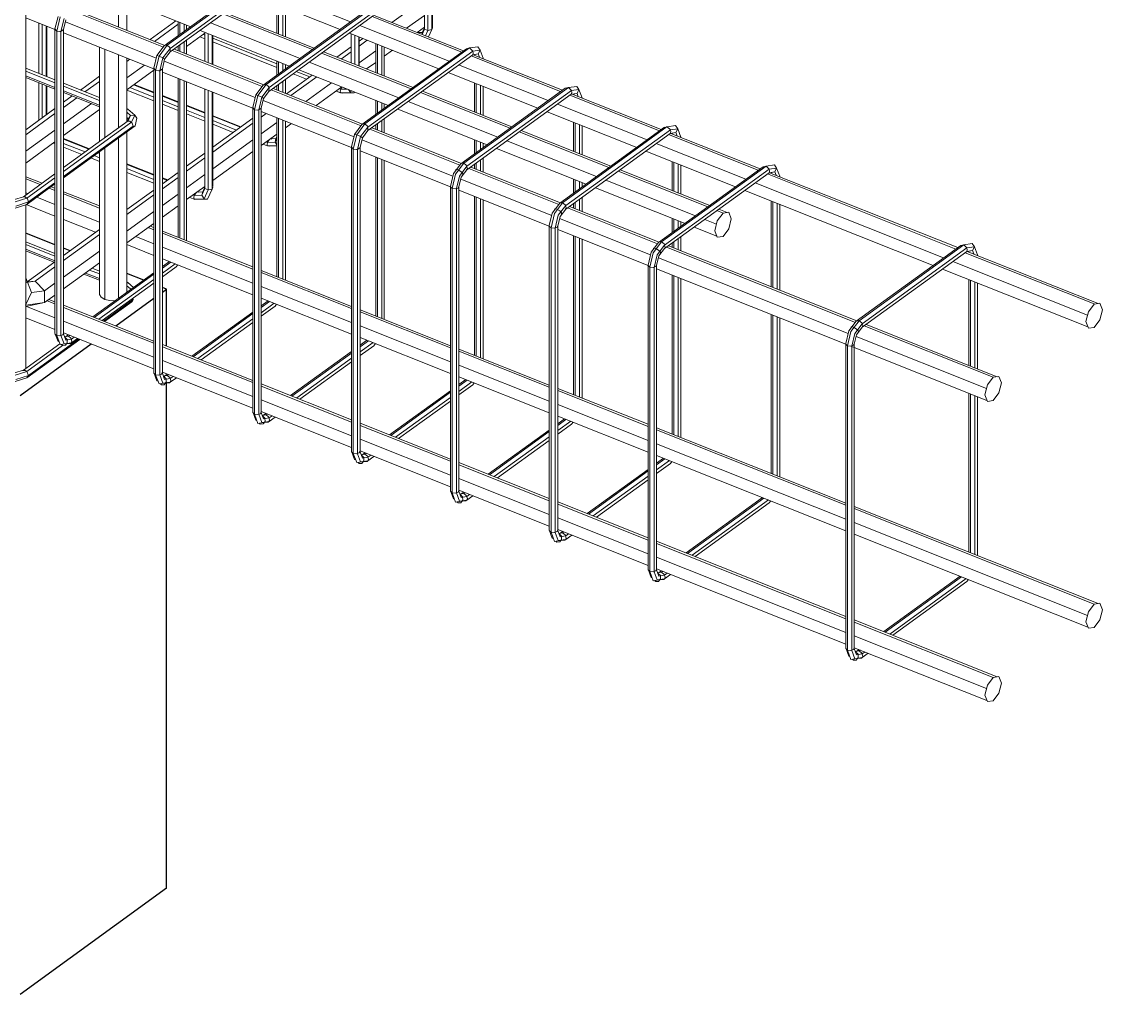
# Model space of a CAD drawing. Header units: millimetres. Extents: x 0 to 84000, y -29700 to 363007.
# Drawn here: x 7763 to 10590, y 289127 to 291672 of the extents above; entities that cross this region are included whole.
import ezdxf

# ---------------------------------------------------------------- set-up
doc = ezdxf.new("R2010")
doc.units = ezdxf.units.MM
doc.layers.add('S-Blur line', color=252, linetype='Continuous', lineweight=9)
doc.layers.add('S-Border', color=7, linetype='Continuous', lineweight=25)

msp = doc.modelspace()

# ---------------------------------------------------------------- linework, layer by layer
at = {"layer": 'S-Blur line'}
for p, q in [((8816.9, 292448.7), (8816.9, 291652.5)), ((8836.2, 292447.7), (8836.2, 291651.5)), ((8837.6, 291656.4), (8837.6, 292453.7)), ((8825.9, 292445), (8825.9, 291649.2)), ((8409.4, 291807.2), (8136.1, 291608.8)), ((8417.8, 291809), (8144.1, 291610.4)), ((8425.8, 291801.3), (8151.8, 291602.4)), ((8425.8, 291791.6), (8151.8, 291593.1)), ((7971.1, 291752.4), (8205.5, 291659.1)), ((8361.9, 291745.3), (8596.2, 291652)), ((8388.9, 291764.9), (8623.3, 291671.6)), ((7773.7, 291218.9), (7773.7, 291724.7)), ((8016.7, 291658.2), (8016.7, 291734.2)), ((8038.4, 291649.6), (8038.4, 291725.6)), ((8430.8, 291641.9), (8430.8, 291717.9)), ((8435.1, 291640.1), (8435.1, 291716.2)), ((8446.5, 291635.6), (8446.5, 291711.6)), ((8731.3, 291670.4), (8816.9, 291732.4)), ((7773.7, 291682.3), (7850.2, 291651.9)), ((7858.2, 291686.2), (7850.2, 291653.2)), ((7863.8, 291684.9), (7854.8, 291647.5)), ((7898.3, 291699.6), (8133.9, 291605.8)), ((7903.4, 291703.3), (8137.8, 291610)), ((8289.1, 291692.6), (8523.5, 291599.3)), ((8294.1, 291696.2), (8528.5, 291603)), ((8668, 291704), (8394.7, 291506)), ((8676.4, 291706.2), (8402.4, 291507.7)), ((8683.8, 291688.4), (8409.8, 291489.6)), ((8684.4, 291698.2), (8410.4, 291499.7)), ((8453.1, 291633), (8453.1, 291709)), ((8453.1, 291709), (8453.1, 291633)), ((8679.8, 291685.5), (8914.2, 291592.2)), ((8918.9, 291595.7), (8685.3, 291688.7)), ((8770.1, 291654.9), (8816.9, 291688.8)), ((7807.8, 291536.7), (7807.8, 291668.8)), ((7816.8, 291533.1), (7816.8, 291665.2)), ((7827.1, 291529), (7827.1, 291661.1)), ((7828.5, 291528.5), (7828.5, 291660.5)), ((7873.9, 291680.2), (7865.8, 291646.8)), ((7878.5, 291676.8), (7872.5, 291651.8)), ((7877.3, 291671.8), (8115.3, 291577.1)), ((8098.9, 291625.5), (8166.6, 291674.6)), ((8110.7, 291620.8), (8172.2, 291665.5)), ((8172.2, 291634.9), (8172.2, 291672.3)), ((8176.5, 291638.1), (8176.5, 291670.6)), ((8187.9, 291646.3), (8187.9, 291666.1)), ((8194.5, 291651.2), (8194.5, 291663.4)), ((8256.9, 291669.2), (8491.3, 291575.9)), ((8647.4, 291662), (8881.8, 291568.7)), ((8797.3, 291644.1), (8816.9, 291658.3)), ((8816.9, 291656), (8811.2, 291644.1)), ((8816.9, 291656), (8816.9, 291652.8)), ((8836.2, 291651.5), (8837.6, 291656.4)), ((7850.2, 291653.2), (7850.2, 290857)), ((7850.2, 291653.2), (7854.8, 291647.5)), ((7854.8, 291647.5), (7854.8, 290851.6)), ((7854.8, 291647.5), (7863.2, 291646.5)), ((7863.2, 291646.5), (7865.8, 291646.8)), ((7865.8, 291646.8), (7872.5, 291651.8)), ((7865.8, 291646.8), (7865.8, 290851)), ((7872.5, 291651.8), (7872.5, 290855.6)), ((7872.5, 291643), (8108.8, 291549)), ((8194.5, 291607.6), (8242.2, 291642.2)), ((8242.2, 291627.3), (8229, 291632.6)), ((8229.6, 291649.5), (8464, 291556.2)), ((8242.2, 291637), (8237.6, 291638.8)), ((8242.2, 291644.5), (8242.2, 291568.5)), ((8251.3, 291640.9), (8251.3, 291564.9)), ((8261.6, 291636.7), (8261.6, 291560.8)), ((8262.9, 291636.2), (8262.9, 291560.2)), ((8430.8, 291561.9), (8262.9, 291628.7)), ((8620.4, 291642.4), (8854.8, 291549.1)), ((8625.3, 291640.5), (8625.3, 291564.5)), ((8634.3, 291636.9), (8634.3, 291560.9)), ((8644.7, 291632.8), (8644.7, 291556.8)), ((8646, 291632.2), (8646, 291556.2)), ((8646, 291621.4), (8655.6, 291628.4)), ((8811.2, 291644.1), (8798.5, 291643.6)), ((8809.9, 291639.1), (8811.2, 291644.1)), ((8816.9, 291652.8), (8810.5, 291638.8)), ((8816.9, 291652.8), (8825.9, 291649.2)), ((8825.9, 291649.2), (8819.4, 291635.3)), ((8825.9, 291649.2), (8836.2, 291651.5)), ((8836.2, 291651.5), (8827.3, 291632.2)), ((7966.3, 291605.7), (7966.3, 291358.5)), ((7981, 291369.1), (7981, 291599.8)), ((8136.1, 291608.8), (8116.8, 291583.4)), ((8143.8, 291610.4), (8122.5, 291582.1)), ((8151.8, 291602.4), (8132.5, 291577.4)), ((8138, 291610.1), (8143.8, 291610.4)), ((8143.8, 291610.4), (8150.5, 291605.1)), ((8150.5, 291605.1), (8151.8, 291602.4)), ((8151.8, 291602.4), (8151.8, 291593.1)), ((8161.9, 291600.4), (8396.3, 291507.1)), ((8172.2, 291596.4), (8172.2, 291607.8)), ((8176.5, 291594.6), (8176.5, 291611)), ((8187.9, 291590.1), (8187.9, 291619.2)), ((8194.5, 291587.5), (8194.5, 291624)), ((8430.8, 291552.3), (8262.9, 291619.1)), ((8587.9, 291579.3), (8625.3, 291606.4)), ((8646, 291608.5), (8667.1, 291623.8)), ((8926.6, 291601.2), (8653.4, 291402.9)), ((8935, 291603.4), (8661, 291404.6)), ((8689.4, 291539), (8689.4, 291615)), ((8693.7, 291537.2), (8693.7, 291613.2)), ((8705.1, 291532.7), (8705.1, 291608.7)), ((8711.7, 291530.1), (8711.7, 291606.1)), ((8711.7, 291582), (8733.2, 291597.5)), ((8935, 291603.4), (8926.6, 291601.2)), ((8956.7, 291606.1), (8935, 291603.4)), ((8935, 291603.4), (8943, 291595.4)), ((8962.4, 291598.1), (8943, 291595.4)), ((8962.4, 291598.1), (8956.7, 291606.1)), ((8957.3, 291587.8), (8962.4, 291598.1)), ((8970.4, 291576.4), (8962.4, 291598.1)), ((8016.7, 291395), (8016.7, 291585.6)), ((8038.4, 291410.7), (8038.4, 291577)), ((8038.4, 291568.4), (8046, 291574)), ((8116.8, 291583.4), (8108.8, 291550.4)), ((8122.5, 291582.1), (8113.4, 291544.7)), ((8122.5, 291582.1), (8116.8, 291583.4)), ((8132.5, 291577.4), (8122.5, 291582.1)), ((8132.5, 291577.4), (8124.5, 291544)), ((8137.1, 291574.1), (8131.1, 291549)), ((8137.1, 291574.1), (8132.5, 291577.4)), ((8135.9, 291568.9), (8373.8, 291474.2)), ((8151.8, 291593.1), (8137.1, 291574.1)), ((8156.8, 291596.7), (8392.4, 291502.9)), ((8430.8, 291532.1), (8430.8, 291569.4)), ((8547.7, 291589.7), (8782.1, 291496.4)), ((8552.8, 291593.3), (8787.2, 291500)), ((8599.5, 291574.7), (8625.3, 291593.5)), ((8646, 291564.9), (8689.4, 291596.3)), ((8943, 291595.4), (8669, 291396.5)), ((8943, 291585.8), (8669, 291387.2)), ((8938.6, 291582.5), (9172.9, 291489.3)), ((8943, 291595.4), (8944, 291590.1)), ((8944, 291590.1), (8943, 291585.8)), ((8957.3, 291587.8), (8943, 291585.8)), ((8944, 291585.9), (9177.9, 291492.8)), ((8945.4, 291585.4), (8957.3, 291587.8)), ((8960.7, 291579.1), (8957.3, 291587.8)), ((8970.4, 291575.2), (8970.4, 291576.4)), ((7850.2, 291519.8), (7773.7, 291550.2)), ((7850.2, 291512.2), (7773.7, 291542.6)), ((8038.4, 291525), (8084.6, 291558.6)), ((8038.4, 291494.3), (8108.8, 291545.4)), ((8108.8, 291550.4), (8108.8, 290754.2)), ((8108.8, 291550.4), (8113.4, 291544.7)), ((8113.4, 291544.7), (8113.4, 290748.5)), ((8113.4, 291544.7), (8121.8, 291543.7)), ((8121.8, 291543.7), (8124.5, 291544)), ((8124.5, 291544), (8131.1, 291549)), ((8124.5, 291544), (8124.5, 290747.9)), ((8131.1, 291549), (8131.1, 290752.9)), ((8435.1, 291535.3), (8435.1, 291567.7)), ((8446.5, 291543.5), (8446.5, 291563.2)), ((8453.1, 291548.3), (8453.1, 291560.5)), ((8453.1, 291560.5), (8453.1, 291548.3)), ((8516.8, 291527.7), (8481.6, 291541.7)), ((8488.3, 291546.5), (8722.7, 291453.2)), ((8515.5, 291566.3), (8749.9, 291473)), ((8665.5, 291548.5), (8689.4, 291565.8)), ((8906.2, 291559.1), (9140.5, 291465.8)), ((7850.2, 291500.2), (7773.7, 291530.7)), ((7850.2, 291495.8), (7773.7, 291526.2)), ((7807.8, 291414.4), (7807.8, 291512.7)), ((7916.7, 291493.4), (7966.3, 291529.3)), ((7928.5, 291488.7), (7966.3, 291516.1)), ((8131.1, 291540.1), (8367.4, 291446.1)), ((8172.2, 291108.2), (8172.2, 291523.8)), ((8176.5, 291106.4), (8176.5, 291522)), ((8187.9, 291101.9), (8187.9, 291517.5)), ((8194.5, 291099.3), (8194.5, 291514.9)), ((8446.5, 291487.2), (8446.5, 291516.1)), ((8453.1, 291484.5), (8453.1, 291521)), ((8453.1, 291521), (8453.1, 291484.5)), ((8455.8, 291483.5), (8523.4, 291532.5)), ((8467.3, 291478.9), (8535, 291527.9)), ((8508.1, 291521.5), (8473, 291535.4)), ((8506.1, 291463.4), (8573.8, 291512.5)), ((8879.1, 291539.5), (9113.5, 291446.2)), ((7816.8, 291420.9), (7816.8, 291509.1)), ((7827.1, 291428.4), (7827.1, 291505)), ((7828.5, 291429.4), (7828.5, 291504.5)), ((7966.3, 291473.7), (7872.5, 291511)), ((7966.3, 291466), (7872.5, 291503.3)), ((7966.3, 291453.9), (7872.5, 291491.3)), ((7966.3, 291449.7), (7872.5, 291486.9)), ((8108.8, 291465.4), (8038.4, 291493.4)), ((8108.8, 291474.7), (8045.8, 291499.8)), ((8108.8, 291486.1), (8056, 291507.1)), ((8108.8, 291487.7), (8057.4, 291508.1)), ((8242.2, 291495.9), (8242.2, 291235.7)), ((8251.3, 291492.3), (8251.3, 291232)), ((8261.6, 291488.2), (8261.6, 291234.7)), ((8262.9, 291487.6), (8262.9, 291240.7)), ((8394.7, 291506), (8375.4, 291480.6)), ((8402.4, 291507.7), (8381.1, 291479.3)), ((8410.4, 291499.7), (8391.1, 291474.6)), ((8394.7, 291506), (8402.4, 291507.7)), ((8409.8, 291489.6), (8395.7, 291471.3)), ((8402.4, 291507.7), (8409.1, 291502.3)), ((8409.1, 291502.3), (8410.4, 291499.7)), ((8410.4, 291499.7), (8409.8, 291489.6)), ((8415.6, 291493.7), (8651.1, 291400)), ((8420.7, 291497.4), (8655.1, 291404.2)), ((8430.8, 291493.4), (8430.8, 291504.8)), ((8435.1, 291491.7), (8435.1, 291507.9)), ((8533.4, 291452.6), (8601, 291501.7)), ((8597.3, 291486), (8585.7, 291490.6)), ((8597.6, 291486), (8586, 291490.6)), ((8597.3, 291495.7), (8594.3, 291496.8)), ((8597.6, 291495.3), (8594.3, 291496.6)), ((8597.6, 291495.3), (8596.6, 291490)), ((8596.6, 291490), (8597.6, 291486)), ((8601.5, 291501.5), (8597.6, 291495.3)), ((8615.4, 291495.9), (8597.6, 291495.3)), ((8623.7, 291487), (8597.6, 291486)), ((8597.6, 291486), (8603.3, 291485.3)), ((8632.7, 291486.3), (8603.3, 291485.3)), ((8623.7, 291487), (8618.1, 291494.8)), ((8625.9, 291491.8), (8623.7, 291487)), ((8632.7, 291486.3), (8623.7, 291487)), ((8633.7, 291488.6), (8632.7, 291486.3)), ((8806.4, 291486.7), (9040.7, 291393.4)), ((8811.4, 291490.4), (9045.8, 291397.1)), ((9185.2, 291498.1), (8912, 291300.1)), ((9193.6, 291500.3), (8919.6, 291301.8)), ((9201.6, 291492.3), (8927.6, 291293.8)), ((8948, 291436.1), (8948, 291512)), ((8952.3, 291434.3), (8952.3, 291510.3)), ((8963.7, 291429.8), (8963.7, 291505.8)), ((8970.4, 291427.2), (8970.4, 291503.1)), ((9193.6, 291500.3), (9185.2, 291498.1)), ((9215.3, 291503), (9193.6, 291500.3)), ((9193.6, 291500.3), (9201.6, 291492.3)), ((9202.6, 291487), (9201, 291482.6)), ((9216, 291484.6), (9201, 291482.6)), ((9221, 291495), (9201.6, 291492.3)), ((9201.6, 291492.3), (9202.6, 291487)), ((9204.3, 291482.3), (9216, 291484.6)), ((9221, 291495), (9215.3, 291503)), ((9216, 291484.6), (9221, 291495)), ((9219.3, 291476), (9216, 291484.6)), ((9229, 291473.3), (9221, 291495)), ((7872.5, 291461.3), (7895.3, 291477.9)), ((7872.5, 291448.1), (7907.1, 291473.2)), ((7872.5, 291404.8), (7945.7, 291457.8)), ((8172.2, 291462.5), (8131.1, 291478.8)), ((8172.2, 291460.9), (8131.1, 291477.2)), ((8172.2, 291449.5), (8131.1, 291465.8)), ((8172.2, 291440.1), (8131.1, 291456.5)), ((8375.4, 291480.6), (8367.4, 291447.6)), ((8381.1, 291479.3), (8372.1, 291441.9)), ((8381.1, 291479.3), (8375.4, 291480.6)), ((8391.1, 291474.6), (8381.1, 291479.3)), ((8391.1, 291474.6), (8383.1, 291441.3)), ((8395.7, 291471.3), (8389.7, 291446.3)), ((8395.7, 291471.3), (8391.1, 291474.6)), ((8394.5, 291466), (8632.5, 291371.3)), ((8689.4, 291429.1), (8689.4, 291466.5)), ((8693.7, 291432.2), (8693.7, 291464.7)), ((8705.1, 291440.4), (8705.1, 291460.2)), ((8711.7, 291445.3), (8711.7, 291457.6)), ((8774.1, 291463.4), (9008.5, 291370.1)), ((9201, 291482.6), (8927.6, 291284.4)), ((9164.6, 291456.2), (9399.1, 291362.9)), ((9197, 291479.7), (9431.4, 291386.4)), ((9203, 291482.8), (9436.3, 291389.9)), ((9229, 291472.1), (9229, 291473.3)), ((7773.7, 291389.7), (7850.2, 291445.1)), ((7773.7, 291376.4), (7850.2, 291431.8)), ((7872.5, 291374.1), (7966.3, 291442.1)), ((8041, 291443.6), (8038.4, 291444.7)), ((8047.7, 291426.6), (8038.4, 291435.2)), ((8059.1, 291427.6), (8041, 291443.6)), ((8047.7, 291426.6), (8059.1, 291427.6)), ((8050.4, 291409.2), (8059.1, 291427.6)), ((8064.4, 291419.6), (8059.1, 291427.6)), ((8242.2, 291434.6), (8194.5, 291453.6)), ((8242.2, 291433), (8194.5, 291452)), ((8242.2, 291421.6), (8194.5, 291440.6)), ((8242.2, 291412.2), (8194.5, 291431.2)), ((8367.4, 291447.6), (8367.4, 290651.1)), ((8367.4, 291447.6), (8372.1, 291441.9)), ((8372.1, 291441.9), (8372.1, 290645.7)), ((8372.1, 291441.9), (8380.4, 291440.9)), ((8380.4, 291440.9), (8383.1, 291441.3)), ((8383.1, 291441.3), (8389.7, 291446.3)), ((8383.1, 291441.3), (8383.1, 290645.1)), ((8389.7, 291445.9), (8389.7, 290649.8)), ((8389.7, 291437.2), (8626, 291343.1)), ((8389.7, 291435.6), (8391.1, 291436.6)), ((8389.7, 291422.6), (8402.7, 291432)), ((8746.9, 291443.6), (8981.2, 291350.3)), ((9137.6, 291436.6), (9372.1, 291343.3)), ((7872.5, 291290.5), (8041.4, 291412.9)), ((7872.5, 291280.3), (8050.4, 291409.2)), ((7872.5, 291266.9), (8055, 291399.2)), ((8042.4, 291417.9), (8038.4, 291421.5)), ((8041.4, 291415.9), (8038.4, 291418.6)), ((8039.4, 291411.9), (8039.1, 291411.3)), ((8046, 291412.2), (8039.4, 291411.9)), ((8039.6, 291411.9), (8042.4, 291417.9)), ((8041.4, 291412.9), (8047.7, 291426.6)), ((8041.4, 291415.9), (8042.4, 291417.9)), ((8042.4, 291417.9), (8047.7, 291426.6)), ((8052.4, 291406.9), (8046, 291412.2)), ((8050.4, 291392.9), (8060.1, 291399.9)), ((8055, 291399.2), (8050.4, 291392.9)), ((8055, 291399.2), (8052.4, 291406.9)), ((8060.1, 291399.9), (8064.4, 291419.6)), ((8336.6, 291397), (8262.9, 291426.3)), ((8335.2, 291396), (8262.9, 291424.8)), ((8262.9, 291343.6), (8367.4, 291419.4)), ((8325, 291388.6), (8262.9, 291413.4)), ((8262.9, 291330.6), (8367.4, 291406.4)), ((8316.7, 291382.6), (8262.9, 291404)), ((8389.7, 291379), (8430.8, 291408.8)), ((8430.8, 291005.2), (8430.8, 291420.8)), ((8435.1, 291003.5), (8435.1, 291419.1)), ((8446.5, 290999), (8446.5, 291414.6)), ((8453.1, 290996.3), (8453.1, 291411.9)), ((8453.1, 291411.9), (8453.1, 291373.5)), ((8453.1, 291394.4), (8468.7, 291405.7)), ((8653.4, 291402.9), (8634, 291377.5)), ((8661, 291404.6), (8639.7, 291376.2)), ((8655.2, 291404.3), (8661, 291404.6)), ((8661, 291404.6), (8667.7, 291399.2)), ((8667.7, 291399.2), (8669, 291396.5)), ((8689.4, 291390.5), (8689.4, 291402)), ((8693.7, 291388.8), (8693.7, 291405.1)), ((8705.1, 291384.3), (8705.1, 291413.3)), ((8711.7, 291381.6), (8711.7, 291418.2)), ((9206.6, 291333.2), (9206.6, 291409.1)), ((9210.9, 291331.4), (9210.9, 291407.4)), ((9222.3, 291326.9), (9222.3, 291402.9)), ((9229, 291324.3), (9229, 291400.2)), ((9473.9, 291400.2), (9452.2, 291397.2)), ((9479.6, 291392.2), (9473.9, 291400.2)), ((7773.7, 291333.1), (7850.2, 291388.6)), ((7872.5, 291264), (8050.4, 291392.9)), ((8038.4, 290964.2), (8038.4, 291384.2)), ((8389.7, 291348.4), (8430.8, 291378.2)), ((8430.8, 291371.8), (8428.1, 291366.2)), ((8634, 291377.5), (8626, 291344.5)), ((8639.7, 291376.2), (8630.7, 291338.8)), ((8639.7, 291376.2), (8634, 291377.5)), ((8649.7, 291371.5), (8639.7, 291376.2)), ((8649.7, 291371.5), (8641.7, 291338.2)), ((8669, 291396.5), (8649.7, 291371.5)), ((8654.4, 291368.2), (8649.7, 291371.5)), ((8669, 291387.2), (8654.4, 291368.2)), ((8669, 291396.5), (8669, 291387.2)), ((8674.1, 291390.8), (8909.7, 291297.1)), ((8679.2, 291394.6), (8913.6, 291301.3)), ((9064.8, 291383.9), (9299.4, 291290.5)), ((9069.9, 291387.5), (9304.5, 291294.2)), ((9444.5, 291395.9), (9170.6, 291197)), ((9452.2, 291397.6), (9178.2, 291198.7)), ((9460.2, 291389.5), (9186.3, 291191)), ((9459.6, 291379.8), (9186.3, 291181.3)), ((9452.2, 291397.2), (9444.5, 291395.5)), ((9452.2, 291397.2), (9460.2, 291389.5)), ((9455.5, 291376.8), (9690.2, 291283.4)), ((9461.2, 291384.2), (9459.6, 291379.8)), ((9474.6, 291381.9), (9459.6, 291379.8)), ((9479.6, 291392.2), (9460.2, 291389.5)), ((9460.2, 291389.5), (9461.2, 291384.2)), ((9461.3, 291380), (9695.1, 291286.9)), ((9462.6, 291379.5), (9474.6, 291381.9)), ((9474.6, 291381.9), (9479.6, 291392.2)), ((9477.9, 291373.2), (9474.6, 291381.9)), ((9487.6, 291370.5), (9479.6, 291392.2)), ((7773.7, 291302.4), (7850.2, 291357.9)), ((7850.2, 291352.9), (7845.8, 291354.7)), ((7940.3, 291339.7), (7872.5, 291366.7)), ((7938.8, 291338.6), (7872.5, 291365)), ((7928.8, 291331.3), (7872.5, 291353.7)), ((7920.2, 291325.1), (7872.5, 291344)), ((7981, 290945.7), (7981, 291342.6)), ((8016.7, 290948.5), (8016.7, 291368.5)), ((8262.9, 291287.1), (8367.4, 291362.8)), ((8405.8, 291347.2), (8394.3, 291351.7)), ((8406.1, 291347.2), (8394.4, 291351.8)), ((8405.8, 291356.5), (8402.6, 291357.8)), ((8406.1, 291356.5), (8402.8, 291357.8)), ((8406.1, 291356.5), (8405.1, 291351.2)), ((8405.1, 291351.2), (8406.1, 291347.2)), ((8410.4, 291363.4), (8406.1, 291356.5)), ((8425.8, 291357.2), (8406.1, 291356.5)), ((8430.8, 291348.1), (8406.1, 291347.2)), ((8406.1, 291347.2), (8411.8, 291346.5)), ((8430.8, 291347.1), (8411.8, 291346.5)), ((8428.1, 291366.2), (8413.4, 291365.6)), ((8415.4, 291365.7), (8414.2, 291366.1)), ((8417.4, 291364.8), (8414.2, 291366.1)), ((8430.8, 291368.2), (8425.8, 291357.2)), ((8425.8, 291357.2), (8428.1, 291366.2)), ((8430.8, 291350.1), (8425.8, 291357.2)), ((8626, 291344.5), (8626, 290548.3)), ((8626, 291344.5), (8630.7, 291338.8)), ((8641.7, 291338.2), (8648.3, 291343.2)), ((8654.4, 291368.2), (8648.3, 291343.2)), ((8648.3, 291343.2), (8648.3, 290547)), ((8653.1, 291363), (8891.1, 291268.3)), ((8948, 291326.2), (8948, 291363.5)), ((8952.3, 291329.4), (8952.3, 291361.8)), ((8963.7, 291337.6), (8963.7, 291357.3)), ((8970.4, 291342.4), (8970.4, 291354.6)), ((9032.6, 291360.5), (9267.2, 291267.2)), ((9423.2, 291353.3), (9657.8, 291259.9)), ((9487.6, 291369.4), (9487.6, 291370.5)), ((7966.3, 291306.7), (7943.8, 291315.6)), ((7966.3, 291316.4), (7952.4, 291321.9)), ((7966.3, 291327.7), (7962.5, 291329.2)), ((7966.3, 291329.4), (7964, 291330.3)), ((7966.3, 291331.9), (7966.3, 290958.9)), ((8194.5, 291294), (8242.2, 291328.6)), ((8194.5, 291281), (8242.2, 291315.6)), ((8262.9, 291256.4), (8367.4, 291332.2)), ((8630.7, 291338.8), (8630.7, 290542.6)), ((8630.7, 291338.8), (8639, 291337.8)), ((8639, 291337.8), (8641.7, 291338.2)), ((8641.7, 291338.2), (8641.7, 290542)), ((8648.3, 291334.2), (8884.6, 291240.2)), ((8689.4, 290902.3), (8689.4, 291317.9)), ((8693.7, 290900.6), (8693.7, 291316.2)), ((8970.4, 291278.7), (8970.4, 291315.4)), ((9005.3, 291340.7), (9239.9, 291247.3)), ((9396.1, 291333.7), (9630.8, 291240.3)), ((8108.8, 291272.7), (8038.4, 291300.7)), ((8108.8, 291271), (8038.4, 291299)), ((8108.8, 291259.7), (8038.4, 291287.7)), ((8705.1, 290896.1), (8705.1, 291311.7)), ((8711.7, 290893.4), (8711.7, 291309)), ((8912, 291300.1), (8892.6, 291274.8)), ((8919.6, 291301.8), (8898.3, 291273.1)), ((8927.6, 291293.8), (8908.3, 291268.4)), ((8913.3, 291301.4), (8919.6, 291301.8)), ((8919.6, 291301.8), (8926.3, 291296.4)), ((8926.3, 291296.4), (8929, 291288.4)), ((8929, 291288.4), (8926.3, 291282.8)), ((8932.5, 291288), (9168.4, 291194.1)), ((8937.7, 291291.7), (9172.4, 291198.3)), ((8948, 291287.6), (8948, 291299.2)), ((8952.3, 291285.9), (8952.3, 291302.3)), ((8963.7, 291281.3), (8963.7, 291310.5)), ((9703.1, 291292.8), (9429.2, 291094.2)), ((9710.8, 291294.4), (9436.9, 291095.9)), ((9718.8, 291286.8), (9444.9, 291087.9)), ((9465.2, 291230.3), (9465.2, 291306.2)), ((9469.6, 291228.5), (9469.6, 291304.5)), ((9480.9, 291224), (9480.9, 291300)), ((9487.6, 291221.4), (9487.6, 291297.3)), ((9710.8, 291294.4), (9703.1, 291292.8)), ((9732.5, 291297.4), (9710.8, 291294.4)), ((9710.8, 291294.4), (9718.8, 291286.8)), ((9738.2, 291289.4), (9718.8, 291286.8)), ((9718.8, 291286.8), (9719.8, 291281.4)), ((9738.2, 291289.4), (9732.5, 291297.4)), ((9733.2, 291279.1), (9738.2, 291289.4)), ((9746.2, 291267.7), (9738.2, 291289.4)), ((7767.4, 291214.4), (7850.2, 291274.3)), ((7773.7, 291266.7), (7816.3, 291249.8)), ((7773.7, 291261), (7811.2, 291246.1)), ((7776.4, 291210.7), (7850.2, 291264.1)), ((8108.8, 291250), (8038.4, 291278)), ((8131.1, 291248), (8172.2, 291277.8)), ((8131.1, 291235), (8172.2, 291264.8)), ((8145.1, 291258.2), (8131.1, 291263.8)), ((8143.7, 291257.1), (8131.1, 291262.1)), ((8194.5, 291237.4), (8242.2, 291272.1)), ((8892.6, 291274.8), (8884.6, 291241.4)), ((8898.3, 291273.1), (8889.3, 291236)), ((8898.9, 291285.4), (8898.6, 291282.4)), ((8904.6, 291284.8), (8898.9, 291285.4)), ((8908.3, 291268.4), (8900.3, 291235.4)), ((8912, 291280.4), (8904.6, 291284.8)), ((8913, 291265.1), (8907, 291240)), ((8911.8, 291260.1), (9149.7, 291165.4)), ((8917, 291275.4), (8912, 291280.4)), ((8927.6, 291284.4), (8913, 291265.1)), ((8916.3, 291269.5), (8917, 291275.4)), ((9206.6, 291223.2), (9206.6, 291260.6)), ((9210.9, 291226.3), (9210.9, 291258.9)), ((9323.5, 291280.9), (9558, 291187.6)), ((9328.6, 291284.6), (9563.1, 291191.3)), ((9718.8, 291277.1), (9444.9, 291078.5)), ((9714.3, 291273.8), (10207.4, 291077.5)), ((9719.8, 291281.4), (9718.8, 291277.1)), ((9733.2, 291279.1), (9718.8, 291277.1)), ((9719.6, 291277.2), (10212.3, 291081)), ((9720.9, 291276.6), (9733.2, 291279.1)), ((9736.5, 291270.4), (9733.2, 291279.1)), ((9746.2, 291266.6), (9746.2, 291267.7)), ((7776.4, 291194.3), (7850.2, 291247.8)), ((7781.1, 291200.7), (7850.2, 291250.7)), ((7834.8, 291236.7), (7850.2, 291230.6)), ((7840, 291240.4), (7850.2, 291236.3)), ((8038.4, 291180.8), (8108.8, 291231.8)), ((8133.6, 291249.8), (8131.1, 291250.8)), ((8194.5, 291206.8), (8242.2, 291241.4)), ((8242.2, 291235.7), (8234.2, 291218)), ((8242.2, 291238.9), (8236.6, 291227)), ((8251.3, 291232), (8240.6, 291209)), ((8242.2, 291238.9), (8242.2, 291235.7)), ((8242.2, 291235.7), (8251.3, 291232)), ((8261.6, 291234.4), (8249.6, 291208.3)), ((8251.3, 291232), (8261.6, 291234.4)), ((8261.6, 291234.4), (8262.9, 291239.3)), ((8884.6, 291241.4), (8884.6, 290445.2)), ((8884.6, 291240), (8889.3, 291236)), ((8889.3, 291236), (8889.3, 290439.9)), ((8889.3, 291236), (8897.6, 291234.7)), ((8897.6, 291234.7), (8905, 291237)), ((8900.3, 291235.4), (8900.3, 290439.2)), ((8905, 291237), (8907.9, 291243.8)), ((8907, 291240), (8907, 290443.9)), ((8907, 291231.3), (9143.2, 291137.3)), ((9222.3, 291234.6), (9222.3, 291254.4)), ((9229, 291239.4), (9229, 291251.7)), ((9264, 291237.8), (9498.5, 291144.4)), ((9291.3, 291257.6), (9525.8, 291164.3)), ((9654.9, 291230.7), (10148, 291034.5)), ((9681.9, 291250.3), (10175.1, 291054.1)), ((7744.7, 291207), (7767.4, 291214.4)), ((7746.4, 291201), (7776.4, 291210.7)), ((7772.1, 291214), (7767.4, 291214.4)), ((7778.4, 291208.7), (7772.1, 291214)), ((7773.7, 291224.7), (7778.9, 291222.7)), ((7781.1, 291200.7), (7778.4, 291208.7)), ((7802.6, 291213.3), (7850.2, 291194.3)), ((7872.5, 291227.4), (7966.3, 291190.1)), ((7872.5, 291221.7), (7966.3, 291184.3)), ((8038.4, 291167.7), (8108.8, 291218.8)), ((8131.1, 291191.5), (8172.2, 291221.2)), ((8216.2, 291207.2), (8202.6, 291212.6)), ((8214.7, 291217.5), (8211.2, 291218.9)), ((8214.7, 291217.5), (8213.6, 291212)), ((8213.6, 291212), (8214.6, 291208)), ((8240.6, 291209), (8214.6, 291208)), ((8214.6, 291208), (8216.2, 291207.2)), ((8219.2, 291224.7), (8214.7, 291217.5)), ((8234.2, 291218), (8214.7, 291217.5)), ((8249.6, 291208.3), (8216.2, 291207.2)), ((8236.6, 291227), (8221.6, 291226.4)), ((8224.6, 291226.5), (8222.8, 291227.3)), ((8234.2, 291218), (8236.6, 291227)), ((8240.6, 291209), (8234.2, 291218)), ((8249.6, 291208.3), (8240.6, 291209)), ((8948, 290799.4), (8948, 291215)), ((8952.3, 290797.7), (8952.3, 291213.3)), ((8963.7, 290793.1), (8963.7, 291208.7)), ((8970.4, 290790.5), (8970.4, 291206.1)), ((9222.3, 291178.4), (9222.3, 291207.5)), ((9229, 291175.8), (9229, 291212.3)), ((9723.8, 290978.8), (9723.8, 291203.3)), ((9728.2, 290977.1), (9728.2, 291201.5)), ((7746.4, 291184.7), (7776.4, 291194.3)), ((7747.4, 291190), (7781.1, 291200.7)), ((7773.7, 290765.1), (7773.7, 291193.5)), ((7774.8, 291193.8), (7850.2, 291163.8)), ((7776.4, 291194.3), (7781.1, 291200.7)), ((7872.5, 291185.4), (7966.3, 291148.1)), ((8038.4, 291124.2), (8108.8, 291175.2)), ((8131.1, 291160.8), (8172.2, 291190.6)), ((9170.6, 291197), (9151.2, 291171.6)), ((9178.2, 291198.7), (9156.9, 291170.3)), ((9157.6, 291182.7), (9157.2, 291179.7)), ((9163.2, 291181.7), (9157.6, 291182.7)), ((9170.6, 291177.6), (9163.2, 291181.7)), ((9186.3, 291191), (9166.9, 291165.6)), ((9175.6, 291172.3), (9170.6, 291177.6)), ((9186.3, 291181.3), (9171.6, 291162.3)), ((9171.9, 291198.3), (9178.2, 291198.7)), ((9178.2, 291198.7), (9184.9, 291193.3)), ((9187.6, 291185.7), (9184.4, 291179)), ((9184.9, 291193.3), (9187.6, 291185.7)), ((9191.3, 291185), (9426.9, 291091.2)), ((9196.4, 291188.7), (9430.8, 291095.4)), ((9206.6, 291184.7), (9206.6, 291196.1)), ((9210.9, 291182.9), (9210.9, 291199.2)), ((9582.1, 291178), (9598, 291171.6)), ((9587.2, 291181.7), (9608.9, 291173.1)), ((9598, 291171.6), (9613.4, 291173.6)), ((9613.4, 291173.6), (9619.4, 291156.6)), ((9739.5, 290972.6), (9739.5, 291197)), ((9746.2, 290969.9), (9746.2, 291194.4)), ((7872.5, 291154.9), (7956.6, 291121.4)), ((9151.2, 291171.6), (9143.2, 291138.6)), ((9156.9, 291170.3), (9147.9, 291132.9)), ((9166.9, 291165.6), (9158.9, 291132.3)), ((9171.6, 291162.3), (9165.6, 291137.3)), ((9170.3, 291157.2), (9408.3, 291062.5)), ((9175, 291166.7), (9175.6, 291172.3)), ((9465.2, 291120.3), (9465.2, 291157.7)), ((9469.6, 291123.5), (9469.6, 291155.9)), ((9480.9, 291131.7), (9480.9, 291151.4)), ((9487.6, 291136.5), (9487.6, 291148.8)), ((9549.9, 291154.7), (9580.5, 291142.5)), ((9576.3, 291125.3), (9582.7, 291151.6)), ((9582.7, 291151.6), (9598, 291171.6)), ((9619.4, 291156.6), (9613.4, 291130.6)), ((7872.5, 291060.5), (7966.3, 291128.5)), ((8038.4, 291093.5), (8108.8, 291144.6)), ((8093.7, 291133.6), (8108.8, 291127.6)), ((8098.8, 291137.4), (8108.8, 291133.4)), ((8131.1, 291124.5), (8367.4, 291030.5)), ((8131.1, 291118.7), (8367.4, 291024.7)), ((9143.2, 291138.6), (9143.2, 290342.4)), ((9143.2, 291136.9), (9147.9, 291132.9)), ((9147.9, 291132.9), (9147.9, 290336.8)), ((9147.9, 291132.9), (9156.2, 291131.9)), ((9156.2, 291131.9), (9163.6, 291134.3)), ((9158.9, 291132.3), (9158.9, 290336.1)), ((9163.6, 291134.3), (9166.5, 291141.1)), ((9165.6, 291137.3), (9165.6, 290341.1)), ((9165.6, 291128.4), (9401.8, 291034.4)), ((9522.6, 291134.8), (9581.5, 291111.4)), ((9582.7, 291108.2), (9576.3, 291125.3)), ((9613.4, 291130.6), (9598, 291110.6)), ((7872.5, 291047.4), (7966.3, 291115.4)), ((8038.4, 291088.9), (8108.8, 291060.9)), ((8061.4, 291110.2), (8108.8, 291091.4)), ((9206.6, 290696.5), (9206.6, 291112.1)), ((9210.9, 290694.7), (9210.9, 291110.3)), ((9222.3, 290690.2), (9222.3, 291105.8)), ((9229, 290687.6), (9229, 291103.2)), ((9429.2, 291094.2), (9409.8, 291068.9)), ((9436.9, 291095.9), (9415.5, 291067.2)), ((9430.5, 291095.6), (9436.9, 291095.9)), ((9436.9, 291095.9), (9443.5, 291090.6)), ((9443.5, 291090.6), (9446.2, 291082.5)), ((9465.2, 291081.7), (9465.2, 291093.3)), ((9469.6, 291080), (9469.6, 291096.4)), ((9480.9, 291075.5), (9480.9, 291104.7)), ((9487.6, 291072.9), (9487.6, 291109.5)), ((9598, 291110.6), (9582.7, 291108.2)), ((10228, 291088.6), (9954.1, 290890)), ((10228, 291088.6), (10220.4, 291086.9)), ((10249.7, 291091.6), (10228, 291088.6)), ((10228, 291088.6), (10236, 291080.9)), ((10255.4, 291083.5), (10249.7, 291091.6)), ((7872.5, 291003.9), (7966.3, 291071.9)), ((8131.1, 291082.5), (8367.4, 290988.4)), ((9409.8, 291068.9), (9401.8, 291035.5)), ((9415.5, 291067.2), (9406.5, 291030.2)), ((9416.2, 291079.9), (9415.8, 291076.5)), ((9421.8, 291078.9), (9416.2, 291079.9)), ((9425.5, 291062.5), (9417.5, 291029.5)), ((9429.2, 291074.5), (9421.8, 291078.9)), ((9444.9, 291087.9), (9425.5, 291062.5)), ((9434.2, 291069.5), (9429.2, 291074.5)), ((9444.9, 291078.5), (9430.2, 291059.2)), ((9433.5, 291063.6), (9434.2, 291069.5)), ((9446.2, 291082.5), (9443.5, 291076.9)), ((9449.8, 291082.1), (9944.1, 290885.4)), ((9454.9, 291085.8), (9948.1, 290889.6)), ((10220.4, 291086.9), (9946.4, 290888.3)), ((10236, 291080.9), (9962.1, 290882)), ((10236, 291071.2), (9962.1, 290872.7)), ((10231.5, 291067.9), (10568.7, 290933.7)), ((10255.4, 291083.5), (10236, 291080.9)), ((10236, 291080.9), (10237, 291075.5)), ((10237, 291075.5), (10236, 291071.2)), ((10250.4, 291073.2), (10236, 291071.2)), ((10236.8, 291071.3), (10579, 290935.1)), ((10238.1, 291070.8), (10250.4, 291073.2)), ((10250.4, 291073.2), (10255.4, 291083.5)), ((10253.8, 291064.5), (10250.4, 291073.2)), ((10263.4, 291061.9), (10255.4, 291083.5)), ((10263.4, 291060.7), (10263.4, 291061.9)), ((7773.7, 290988.8), (7850.2, 291044.3)), ((7872.5, 290973.2), (7966.3, 291041.2)), ((8131.1, 291052), (8367.4, 290957.9)), ((8131.1, 291031.4), (8149.4, 291044.7)), ((8131.1, 291027.5), (8152.9, 291043.3)), ((8131.1, 291014), (8164.9, 291038.5)), ((8167.2, 291030.5), (8171.3, 291036)), ((9401.8, 291035.5), (9401.8, 290239.6)), ((9401.8, 291034.2), (9406.5, 291030.2)), ((9422.2, 291031.5), (9424.2, 291035.8)), ((9430.2, 291059.2), (9424.2, 291034.2)), ((9424.2, 291034.2), (9424.2, 290238)), ((9429, 291054.3), (9925.5, 290856.7)), ((10199.2, 291044.5), (10551.4, 290904.3)), ((7774.1, 291007.1), (7773.7, 291007.4)), ((7773.7, 291006.4), (7774.1, 291007.1)), ((7798.1, 290993.5), (7850.2, 291031.2)), ((7949.5, 290899.8), (8108.8, 291015.2)), ((7953.1, 290898.4), (8108.8, 291011.3)), ((8131.1, 291004.4), (8167.2, 291030.5)), ((8389.7, 291021.6), (8626, 290927.5)), ((8389.7, 291015.8), (8626, 290921.8)), ((9406.5, 291030.2), (9406.5, 290234)), ((9406.5, 291030.2), (9414.8, 291028.8)), ((9414.8, 291028.8), (9422.2, 291031.5)), ((9417.5, 291029.5), (9417.5, 290233.3)), ((9424.2, 291025.5), (9919, 290828.5)), ((9465.2, 290593.5), (9465.2, 291009.1)), ((9469.6, 290591.8), (9469.6, 291007.4)), ((10172.1, 291024.9), (10552.5, 290873.5)), ((7773.7, 290990.1), (7798.1, 290993.5)), ((7774.1, 291002.1), (7788.4, 290963.4)), ((7798.1, 290993.5), (7777.9, 290991.8)), ((7823.1, 290968.1), (7798.1, 290993.5)), ((7823.1, 290968.1), (7850.2, 290987.7)), ((7965.2, 290893.6), (8108.8, 290997.8)), ((7973.6, 290890.2), (8108.8, 290988.2)), ((8389.7, 290979.5), (8626, 290885.5)), ((9480.9, 290587.3), (9480.9, 291002.9)), ((9487.6, 290584.6), (9487.6, 291000.2)), ((10241, 290773), (10241, 290997.4)), ((10245.4, 290771.3), (10245.4, 290995.7)), ((10256.7, 290766.7), (10256.7, 290991.2)), ((10263.4, 290764.1), (10263.4, 290988.5)), ((7788.4, 290963.4), (7773.4, 290930.7)), ((7788.4, 290963.4), (7823.1, 290968.1)), ((7823.1, 290937.4), (7823.1, 290968.1)), ((7823.1, 290937.4), (7850.2, 290957)), ((7966.3, 290958.9), (7971.3, 290951.1)), ((7971.3, 290951.1), (7981, 290945.7)), ((8389.7, 290949), (8626, 290855)), ((7773.7, 290927.5), (7823.1, 290937.4)), ((7773.7, 290930.8), (7823.1, 290937.4)), ((7773.7, 290927.8), (7850.2, 290897.4)), ((7829.4, 290942), (7850.2, 290933.7)), ((7834.4, 290945.6), (7850.2, 290939.3)), ((7872.5, 290930.4), (8108.8, 290836.4)), ((7872.5, 290924.8), (8108.8, 290830.8)), ((7981, 290945.7), (7993.7, 290942.4)), ((7993.7, 290942.4), (8007.7, 290942.1)), ((8007.7, 290942.1), (8007.9, 290942.1)), ((8389.7, 290928.6), (8407.9, 290941.8)), ((8389.7, 290924.7), (8411.4, 290940.4)), ((8389.7, 290910.9), (8423.7, 290935.5)), ((8389.7, 290901.6), (8425.8, 290927.7)), ((8425.8, 290927.7), (8429.9, 290933.1)), ((8648.3, 290918.6), (8884.6, 290824.6)), ((10553.7, 290913.4), (10569, 290933.4)), ((10569, 290933.4), (10584, 290935.7)), ((10584, 290935.7), (10590.4, 290918.7)), ((10590.4, 290918.7), (10584, 290892.4)), ((7773.7, 290897.3), (7850.2, 290866.9)), ((8208, 290796.9), (8367.4, 290912.4)), ((8211.8, 290795.4), (8367.4, 290908.4)), ((8223.8, 290790.7), (8367.4, 290894.7)), ((8648.3, 290912.9), (8884.6, 290818.8)), ((9723.8, 290490.6), (9723.8, 290906.2)), ((9728.2, 290488.9), (9728.2, 290904.5)), ((9739.5, 290484.4), (9739.5, 290900)), ((9746.2, 290481.7), (9746.2, 290897.3)), ((10547.3, 290887.4), (10553.7, 290913.4)), ((10584, 290892.4), (10569, 290872.3)), ((7872.5, 290888.5), (8108.8, 290794.5)), ((8232.3, 290787.3), (8367.4, 290885.3)), ((8648.3, 290876.6), (8884.6, 290782.6)), ((9927, 290863), (9919, 290829.9)), ((9946.4, 290888.3), (9927, 290863)), ((9954.1, 290890), (9932.4, 290861.6)), ((9933.4, 290874), (9933.1, 290870.7)), ((9939.1, 290873), (9933.4, 290874)), ((9946.4, 290868.7), (9939.1, 290873)), ((9962.1, 290882), (9942.7, 290856.6)), ((9953.6, 290861.5), (9946.4, 290868.7)), ((9962.1, 290872.7), (9947.4, 290853.3)), ((9947.7, 290889.7), (9954.1, 290890)), ((9954.1, 290890), (9960.7, 290884.7)), ((9963.4, 290877), (9960.2, 290870.2)), ((9960.7, 290884.7), (9963.4, 290877)), ((9967.1, 290876.3), (10304.8, 290741.9)), ((9972.2, 290880), (10315.2, 290743.5)), ((10553.7, 290870.3), (10547.3, 290887.4)), ((10569, 290872.3), (10553.7, 290870.3)), ((7850.2, 290857), (7858.2, 290835.6)), ((7850.5, 290856), (7850.2, 290855.3)), ((7850.2, 290855.3), (7854.8, 290851.6)), ((7854.8, 290851.6), (7863.8, 290827.3)), ((7854.8, 290851.6), (7863.2, 290850.3)), ((7858.2, 290835.6), (7860.6, 290836)), ((7863.2, 290850.3), (7870.5, 290852.6)), ((7865.8, 290851), (7873.9, 290829.3)), ((7870.5, 290852.6), (7872.5, 290857.3)), ((7872.5, 290858), (8108.8, 290764)), ((7872.5, 290855.6), (7878.5, 290839.3)), ((7875.4, 290847.9), (7885.5, 290849.3)), ((7876, 290846.2), (7876.9, 290846.3)), ((7876.9, 290846.3), (7882.2, 290840.6)), ((7878.5, 290848.4), (7878.6, 290848.4)), ((7878.5, 290839.3), (7893.2, 290841.3)), ((7878.9, 290849), (7878.6, 290848.4)), ((7885.5, 290849.3), (7878.9, 290849)), ((7879.4, 290849), (7885, 290853)), ((7882.2, 290840.6), (7882.5, 290831.9)), ((7885.5, 290849.3), (7888.7, 290851.6)), ((7891.9, 290844), (7885.5, 290849.3)), ((7894.5, 290836.3), (7891.9, 290844)), ((7891.9, 290830.6), (7894.5, 290836.3)), ((7893.2, 290841.3), (7900.7, 290846.8)), ((7893.2, 290831.9), (7909.1, 290843.4)), ((8648.3, 290846.1), (8884.6, 290752.1)), ((8648.3, 290825.8), (8666.4, 290838.9)), ((8648.3, 290821.6), (8670.2, 290837.4)), ((9932.4, 290861.6), (9923.7, 290824.3)), ((9942.7, 290856.6), (9934.7, 290823.6)), ((9947.4, 290853.3), (9941.4, 290828.3)), ((9946.2, 290848.4), (10287.2, 290712.7)), ((7863.8, 290827.3), (7885.5, 290830.3)), ((7870.2, 290824.9), (7867.4, 290827.8)), ((7877.5, 290825.6), (7870.2, 290824.9)), ((7873.9, 290829.3), (7893.2, 290831.9)), ((7882.5, 290831.9), (7877.5, 290825.6)), ((7885.5, 290830.3), (7891.9, 290830.6)), ((8131.1, 290827.5), (8367.4, 290733.5)), ((8131.1, 290821.9), (8367.4, 290727.9)), ((8466.7, 290694), (8626, 290809.6)), ((8470.2, 290692.6), (8626, 290805.4)), ((8648.3, 290808.1), (8682.2, 290832.7)), ((8648.3, 290798.5), (8684.4, 290824.6)), ((8684.4, 290824.6), (8688.6, 290830.1)), ((8907, 290815.7), (9143.2, 290721.7)), ((8907, 290809.9), (9143.2, 290715.9)), ((9919, 290829.9), (9919, 290033.8)), ((9919, 290828.3), (9923.7, 290824.3)), ((9923.7, 290824.3), (9923.7, 290028.1)), ((9923.7, 290824.3), (9932.1, 290823.3)), ((9932.1, 290823.3), (9939.4, 290825.6)), ((9932.2, 290823.3), (10288.4, 290681.5)), ((9934.7, 290823.6), (9934.7, 290027.4)), ((9939.4, 290825.6), (9941.4, 290829.9)), ((9941.4, 290828.3), (9941.4, 290032.4)), ((8131.1, 290785.6), (8367.4, 290691.6)), ((8482.5, 290687.7), (8626, 290791.9)), ((8490.9, 290684.4), (8626, 290782.3)), ((8108.8, 290754.2), (8116.8, 290732.5)), ((8109.1, 290753.2), (8108.8, 290752.5)), ((8108.8, 290752.5), (8113.4, 290748.5)), ((8121.8, 290747.5), (8129.1, 290749.9)), ((8129.1, 290749.9), (8131.1, 290754.2)), ((8131.1, 290755.1), (8367.4, 290661)), ((8131.1, 290752.9), (8137.1, 290736.5)), ((8136.6, 290745.2), (8143.4, 290750.2)), ((8907, 290773.7), (9143.2, 290679.6)), ((8113.4, 290748.5), (8122.5, 290724.5)), ((8113.4, 290748.5), (8121.8, 290747.5)), ((8116.8, 290732.5), (8119.3, 290732.9)), ((8122.5, 290724.5), (8144.1, 290727.2)), ((8124.5, 290747.9), (8132.5, 290726.2)), ((8128.8, 290722.2), (8126, 290724.9)), ((8136.1, 290722.5), (8128.8, 290722.2)), ((8132.5, 290726.2), (8151.8, 290728.8)), ((8134, 290745.1), (8140.8, 290737.8)), ((8134.1, 290744.8), (8144.1, 290746.2)), ((8141.1, 290729.2), (8136.1, 290722.5)), ((8137.1, 290736.5), (8151.8, 290738.5)), ((8144.1, 290746.2), (8137.5, 290746.2)), ((8140.8, 290737.8), (8141.1, 290729.2)), ((8141.1, 290729.6), (8144.1, 290727.2)), ((8144.1, 290746.2), (8147.4, 290748.6)), ((8150.5, 290741.2), (8144.1, 290746.2)), ((8144.1, 290727.2), (8150.5, 290727.5)), ((8153.2, 290733.2), (8150.5, 290741.2)), ((8150.5, 290727.5), (8153.2, 290733.2)), ((8151.8, 290738.5), (8159.2, 290743.9)), ((8151.8, 290728.8), (8167.8, 290740.5)), ((8389.7, 290724.6), (8626, 290630.6)), ((8907, 290743.2), (9143.2, 290649.2)), ((8907, 290722.8), (8925.2, 290736)), ((8907, 290718.9), (8928.6, 290734.6)), ((8907, 290705.1), (8940.9, 290729.7)), ((8907, 290695.7), (8943, 290721.8)), ((8943, 290721.8), (8947.1, 290727.2)), ((10283.1, 290695.8), (10289.4, 290721.8)), ((10289.4, 290721.8), (10304.8, 290741.9)), ((10304.8, 290741.9), (10319.8, 290744.2)), ((10319.8, 290744.2), (10326.1, 290727.2)), ((10326.1, 290727.2), (10319.8, 290700.8)), ((8389.7, 290719), (8626, 290624.9)), ((8725.2, 290591.1), (8884.6, 290706.6)), ((8728.7, 290589.7), (8884.6, 290702.7)), ((9165.6, 290712.8), (9401.8, 290618.8)), ((9165.6, 290707), (9401.8, 290613)), ((10241, 290284.7), (10241, 290700.4)), ((10245.4, 290283), (10245.4, 290698.7)), ((10256.7, 290278.5), (10256.7, 290694.1)), ((10289.4, 290678.8), (10283.1, 290695.8)), ((10319.8, 290700.8), (10304.8, 290680.8)), ((8389.7, 290682.7), (8626, 290588.7)), ((8741, 290584.8), (8884.6, 290688.9)), ((8749.3, 290581.5), (8884.6, 290679.5)), ((9165.6, 290670.7), (9401.8, 290576.7)), ((10263.4, 290275.8), (10263.4, 290691.5)), ((10304.8, 290680.8), (10289.4, 290678.8)), ((8367.4, 290651.1), (8375.4, 290629.7)), ((8367.7, 290650.3), (8367.4, 290649.8)), ((8367.4, 290649.8), (8372.1, 290645.7)), ((8372.1, 290645.7), (8381.1, 290621.4)), ((8372.1, 290645.7), (8380.4, 290644.4)), ((8380.4, 290644.4), (8387.7, 290646.7)), ((8383.1, 290645.1), (8391.1, 290623.4)), ((8387.7, 290646.7), (8389.7, 290651.4)), ((8389.7, 290652.1), (8626, 290558.1)), ((8389.7, 290649.8), (8395.7, 290633.4)), ((8392.6, 290642), (8402.4, 290643.4)), ((8393.2, 290640.3), (8394.1, 290640.4)), ((8394.1, 290640.4), (8399.4, 290634.7)), ((8395.8, 290642.5), (8402.2, 290647.2)), ((8396.1, 290643.1), (8395.8, 290642.5)), ((8402.4, 290643.4), (8396.1, 290643.1)), ((8402.4, 290643.4), (8405.7, 290645.8)), ((8409.1, 290638.1), (8402.4, 290643.4)), ((8411.8, 290630.4), (8409.1, 290638.1)), ((8410.4, 290635.4), (8418, 290640.9)), ((8410.4, 290626.1), (8426.3, 290637.6)), ((9165.6, 290640.3), (9401.8, 290546.3)), ((8375.4, 290629.7), (8377.9, 290630.1)), ((8381.1, 290621.4), (8402.4, 290624.4)), ((8387.4, 290619.1), (8384.6, 290621.9)), ((8394.7, 290619.7), (8387.4, 290619.1)), ((8391.1, 290623.4), (8410.4, 290626.1)), ((8399.8, 290626.1), (8394.7, 290619.7)), ((8395.7, 290633.4), (8410.4, 290635.4)), ((8399.4, 290634.7), (8399.8, 290626.1)), ((8402.4, 290624.4), (8409.1, 290624.7)), ((8409.1, 290624.7), (8411.8, 290630.4)), ((8648.3, 290621.7), (8884.6, 290527.7)), ((8648.3, 290616), (8884.6, 290522)), ((9165.6, 290620), (9183.6, 290633.1)), ((9165.6, 290616.1), (9187.1, 290631.7)), ((9165.6, 290602.3), (9199.4, 290626.8)), ((9165.6, 290592.9), (9201.6, 290619.1)), ((9201.6, 290619.1), (9205.7, 290624.3)), ((9424.2, 290609.9), (9919, 290412.9)), ((8648.3, 290579.8), (8884.6, 290485.7)), ((8983.9, 290488.1), (9143.2, 290603.7)), ((8987.4, 290486.7), (9143.2, 290599.8)), ((8999.5, 290481.9), (9143.2, 290586.1)), ((9424.2, 290604.1), (9919, 290407.1)), ((9008, 290478.5), (9143.2, 290576.7)), ((9424.2, 290567.8), (9919, 290370.8)), ((8626, 290548.3), (8634, 290526.6)), ((8626.3, 290547.4), (8626, 290546.6)), ((8626, 290546.6), (8630.7, 290542.6)), ((8630.7, 290542.6), (8639.7, 290518.6)), ((8630.7, 290542.6), (8639, 290541.6)), ((8634, 290526.6), (8636.5, 290527)), ((8639, 290541.6), (8646.3, 290544)), ((8641.7, 290542), (8649.7, 290520.6)), ((8646.3, 290544), (8648.3, 290548.6)), ((8648.3, 290549.2), (8884.6, 290455.1)), ((8648.3, 290547), (8654.4, 290530.6)), ((8649.7, 290520.6), (8669, 290523.3)), ((8651.2, 290539.3), (8661, 290540.6)), ((8651.8, 290537.6), (8652.7, 290537.6)), ((8652.7, 290537.6), (8658, 290532)), ((8658.4, 290523.3), (8653.4, 290516.6)), ((8654.7, 290540.3), (8654.4, 290539.7)), ((8654.4, 290530.6), (8669, 290532.6)), ((8661, 290540.6), (8654.7, 290540.3)), ((8655.2, 290540.3), (8660.7, 290544.3)), ((8658, 290532), (8658.4, 290523.3)), ((8661, 290540.6), (8664.1, 290542.9)), ((8667.7, 290535.3), (8661, 290540.6)), ((8670.4, 290527.3), (8667.7, 290535.3)), ((8667.7, 290521.6), (8670.4, 290527.3)), ((8669, 290532.6), (8676.4, 290538)), ((8669, 290523.3), (8684.8, 290534.7)), ((9424.2, 290537.4), (9919, 290340.4)), ((9424.2, 290516.9), (9442.4, 290530.1)), ((9424.2, 290513), (9445.9, 290528.7)), ((9424.2, 290499.5), (9457.9, 290523.9)), ((8639.7, 290518.6), (8661, 290521.6)), ((8646, 290516.3), (8643.2, 290519.1)), ((8653.4, 290516.6), (8646, 290516.3)), ((8661, 290521.6), (8667.7, 290521.6)), ((8907, 290518.8), (9143.2, 290424.7)), ((8907, 290513.1), (9143.2, 290419)), ((9242.5, 290385.2), (9401.8, 290500.7)), ((9246, 290383.8), (9401.8, 290496.8)), ((9424.2, 290489.8), (9460.2, 290515.9)), ((9460.2, 290515.9), (9464.4, 290521.4)), ((8907, 290476.9), (9143.2, 290382.8)), ((9258.2, 290379), (9401.8, 290483.2)), ((9266.6, 290375.6), (9401.8, 290473.6)), ((8884.6, 290445.2), (8892.6, 290423.8)), ((8884.9, 290444.4), (8884.6, 290443.9)), ((8884.6, 290443.9), (8889.3, 290439.9)), ((8889.3, 290439.9), (8898.3, 290415.5)), ((8889.3, 290439.9), (8897.6, 290438.5)), ((8897.6, 290438.5), (8905, 290441.2)), ((8900.3, 290439.2), (8908.3, 290417.5)), ((8905, 290441.2), (8907, 290445.5)), ((8907, 290446.2), (9143.2, 290352.2)), ((8907, 290443.9), (8913, 290427.8)), ((8913, 290436.6), (8919.4, 290441.3)), ((8919.6, 290437.5), (8922.9, 290439.9)), ((8892.6, 290423.8), (8895.1, 290424.2)), ((8898.3, 290415.5), (8919.6, 290418.5)), ((8904.6, 290413.2), (8901.8, 290416)), ((8912, 290413.8), (8904.6, 290413.2)), ((8908.3, 290417.5), (8927.6, 290420.2)), ((8909.8, 290436.2), (8919.6, 290437.5)), ((8910.5, 290434.5), (8911.3, 290434.5)), ((8911.3, 290434.5), (8916.6, 290428.8)), ((8917, 290420.2), (8912, 290413.8)), ((8913, 290427.8), (8927.6, 290429.9)), ((8919.6, 290437.5), (8913.3, 290437.2)), ((8916.6, 290428.8), (8917, 290420.2)), ((8926.3, 290432.2), (8919.6, 290437.5)), ((8919.6, 290418.5), (8926.3, 290418.8)), ((8929, 290424.5), (8926.3, 290432.2)), ((8926.3, 290418.8), (8929, 290424.5)), ((8927.6, 290429.9), (8934.9, 290435.1)), ((8927.6, 290420.2), (8943.5, 290431.7)), ((9165.6, 290415.8), (9401.8, 290321.8)), ((9165.6, 290410.1), (9401.8, 290316.1)), ((9501.2, 290282.3), (9700.9, 290427.2)), ((9504.7, 290280.9), (9704.4, 290425.8)), ((9516.8, 290276.1), (9716.7, 290421)), ((9525.3, 290272.7), (9718.8, 290413.2)), ((9718.8, 290413.2), (9722.9, 290418.5)), ((9941.4, 290404), (10579.6, 290150)), ((9941.4, 290398.2), (10568.7, 290148.6)), ((9165.6, 290373.9), (9401.8, 290279.9)), ((9941.4, 290361.9), (10551.4, 290119.1)), ((9143.2, 290342.4), (9151.2, 290320.7)), ((9143.6, 290341.5), (9143.2, 290340.8)), ((9143.2, 290340.8), (9147.9, 290336.8)), ((9147.9, 290336.8), (9156.9, 290312.7)), ((9147.9, 290336.8), (9156.2, 290335.8)), ((9156.2, 290335.8), (9163.6, 290338.1)), ((9158.9, 290336.1), (9166.9, 290314.7)), ((9163.6, 290338.1), (9165.6, 290342.8)), ((9165.6, 290343.3), (9401.8, 290249.3)), ((9165.6, 290341.1), (9171.6, 290324.7)), ((9168.4, 290333.4), (9178.2, 290334.7)), ((9169, 290331.7), (9169.9, 290331.7)), ((9169.9, 290331.7), (9175.2, 290326.1)), ((9171.9, 290334.4), (9171.6, 290333.9)), ((9171.6, 290333.8), (9171.6, 290333.9)), ((9171.6, 290324.7), (9186.3, 290326.7)), ((9178.2, 290334.7), (9171.9, 290334.4)), ((9172.5, 290334.4), (9177.9, 290338.4)), ((9175.2, 290326.1), (9175.6, 290317.4)), ((9178.2, 290334.7), (9181.4, 290337)), ((9184.9, 290329.4), (9178.2, 290334.7)), ((9187.6, 290321.4), (9184.9, 290329.4)), ((9186.3, 290326.7), (9193.7, 290332.1)), ((9186.3, 290317.4), (9202, 290328.8)), ((9941.4, 290331.5), (10552.5, 290088.3)), ((9151.2, 290320.7), (9153.8, 290321.1)), ((9156.9, 290312.7), (9178.2, 290315.7)), ((9163.2, 290310.4), (9160.4, 290313.2)), ((9170.6, 290311.1), (9163.2, 290310.4)), ((9166.9, 290314.7), (9186.3, 290317.4)), ((9175.6, 290317.4), (9170.6, 290311.1)), ((9178.2, 290315.7), (9184.9, 290315.7)), ((9184.9, 290315.7), (9187.6, 290321.4)), ((9424.2, 290312.9), (9919, 290116)), ((9424.2, 290307.2), (9919, 290110.2)), ((9424.2, 290271), (9919, 290074.1)), ((9424.2, 290240.4), (9919, 290043.4)), ((9401.8, 290239.6), (9409.8, 290218)), ((9402.2, 290238.7), (9401.8, 290238)), ((9401.8, 290238), (9406.5, 290234)), ((9406.5, 290234), (9415.5, 290209.6)), ((9406.5, 290234), (9414.8, 290233)), ((9409.8, 290218), (9412.3, 290218.3)), ((9414.8, 290233), (9422.2, 290235.3)), ((9415.5, 290209.6), (9436.9, 290212.6)), ((9417.5, 290233.3), (9425.5, 290211.6)), ((9422.2, 290235.3), (9424.2, 290239.6)), ((9424.2, 290238), (9430.2, 290222)), ((9425.5, 290211.6), (9444.9, 290214.3)), ((9427.1, 290230.3), (9436.9, 290231.6)), ((9428.5, 290228.6), (9433.9, 290223)), ((9434.2, 290214.6), (9429.2, 290207.9)), ((9430.5, 290231.6), (9430.1, 290230.7)), ((9430.2, 290222), (9444.9, 290224)), ((9436.9, 290231.6), (9430.5, 290231.6)), ((9431.5, 290231.6), (9436.7, 290235.4)), ((9433.9, 290223), (9434.2, 290214.6)), ((9436.9, 290231.6), (9440.1, 290234)), ((9443.5, 290226.3), (9436.9, 290231.6)), ((9436.9, 290212.6), (9443.5, 290213)), ((9446.2, 290218.6), (9443.5, 290226.3)), ((9443.5, 290213), (9446.2, 290218.6)), ((9444.9, 290224), (9452.1, 290229.2)), ((9444.9, 290214.3), (9460.7, 290225.8)), ((10018.5, 290076.4), (10218.2, 290221.4)), ((10021.9, 290075), (10221.6, 290220)), ((10034, 290070.2), (10233.9, 290215.1)), ((10236, 290207.3), (10240.1, 290212.6)), ((9421.8, 290207.3), (9419, 290210.1)), ((9429.2, 290207.9), (9421.8, 290207.3)), ((10042.5, 290066.8), (10236, 290207.3)), ((10547.3, 290102.2), (10553.7, 290128.2)), ((10553.7, 290128.2), (10569, 290148.2)), ((10569, 290148.2), (10584, 290150.6)), ((10584, 290150.6), (10590.4, 290133.6)), ((10590.4, 290133.6), (10584, 290107.2)), ((9941.4, 290107.1), (10315.2, 289958.3)), ((9941.4, 290101.3), (10304.8, 289956.7)), ((10553.7, 290085.2), (10547.3, 290102.2)), ((10584, 290107.2), (10569, 290087.2)), ((10569, 290087.2), (10553.7, 290085.2)), ((9941.4, 290065.2), (10287.2, 289927.5)), ((9919, 290033.8), (9927, 290012.1)), ((9919.4, 290032.8), (9919, 290032.1)), ((9919, 290032.1), (9923.7, 290028.1)), ((9923.7, 290028.1), (9932.4, 290003.7)), ((9923.7, 290028.1), (9932.1, 290027.1)), ((9932.1, 290027.1), (9939.4, 290029.4)), ((9934.7, 290027.4), (9942.7, 290005.7)), ((9939.4, 290029.4), (9941.4, 290033.8)), ((9941.4, 290034.5), (10288.4, 289896.4)), ((9941.4, 290032.4), (9947.4, 290016.1)), ((9944.3, 290024.4), (9954.1, 290025.8)), ((9944.6, 290023.8), (9946.4, 290024.1)), ((9944.7, 290023.9), (9951.1, 290017.1)), ((9946.4, 290024.1), (9953.9, 290029.5)), ((9947.7, 290025.8), (9947.2, 290024.7)), ((9947.4, 290016.1), (9962.1, 290018.1)), ((9954.1, 290025.8), (9947.7, 290025.8)), ((9951.1, 290017.1), (9951.4, 290008.7)), ((9954.1, 290025.8), (9957.4, 290028.1)), ((9960.7, 290020.4), (9954.1, 290025.8)), ((9963.4, 290012.7), (9960.7, 290020.4)), ((9962.1, 290018.1), (9969.4, 290023.4)), ((9962.1, 290008.4), (9978, 290019.9)), ((9927, 290012.1), (9929.3, 290012.4)), ((9932.4, 290003.7), (9954.1, 290006.7)), ((9939.1, 290001.7), (9936.5, 290004.3)), ((9946.4, 290002.1), (9939.1, 290001.7)), ((9942.7, 290005.7), (9962.1, 290008.4)), ((9951.4, 290008.7), (9946.4, 290002.1)), ((9954.1, 290006.7), (9960.7, 290007.1)), ((9960.7, 290007.1), (9963.4, 290012.7)), ((10304.8, 289956.7), (10319.8, 289959)), ((10319.8, 289959), (10326.1, 289942)), ((10283.1, 289910.6), (10289.4, 289936.7)), ((10289.4, 289936.7), (10304.8, 289956.7)), ((10326.1, 289942), (10319.8, 289915.6)), ((10289.4, 289893.6), (10283.1, 289910.6)), ((10319.8, 289915.6), (10304.8, 289895.6)), ((10304.8, 289895.6), (10289.4, 289893.6))]:
    msp.add_line(p, q, dxfattribs=at)
at = {"layer": 'S-Blur line', "color": 2}
for p, q in [((7850.2, 291066), (7773.7, 291096.4)), ((7850.2, 291058.5), (7773.7, 291088.9)), ((7850.2, 291046.4), (7773.7, 291076.9)), ((7850.2, 291042), (7773.7, 291072.4)), ((7966.3, 290995.8), (7925.9, 291011.9)), ((7966.3, 291000.1), (7929.7, 291014.7)), ((7966.3, 291012.2), (7940.5, 291022.5)), ((7966.3, 291019.8), (7947.2, 291027.4)), ((8041, 290990.1), (8038.4, 290991.2)), ((8042.4, 290989.4), (8038.4, 290988.9)), ((8047.7, 290973.1), (8038.4, 290981.5)), ((8055.7, 290976.8), (8041, 290990.1)), ((8042.7, 290988.6), (8042.4, 290989.4)), ((8040.7, 290965.9), (8038.4, 290967.9)), ((8038.9, 290964.6), (8038.4, 290965.1)), ((8046.3, 290969.9), (8047.7, 290973.1)), ((8055, 290945.4), (8054, 290948.5)), ((7977, 290888.9), (8055, 290945.4)), ((7979.7, 290887.8), (8051.3, 290939.7)), ((8051.3, 290939.7), (8052.4, 290939.7)), ((8052.4, 290939.7), (8055, 290945.4)), ((7776.4, 290740.5), (7915.1, 290841)), ((7781.1, 290746.9), (7912.5, 290842.1)), ((7767.4, 290760.5), (7862.9, 290829.8)), ((7776.4, 290756.9), (7870.2, 290824.9)), ((7744.7, 290753.2), (7767.4, 290760.5)), ((7746.4, 290747.2), (7776.4, 290756.9)), ((7772.1, 290759.9), (7765.7, 290759.9)), ((7776.4, 290756.9), (7772.1, 290759.9)), ((7781.1, 290746.9), (7776.4, 290756.9)), ((7746.4, 290730.8), (7776.4, 290740.5)), ((7747.4, 290735.8), (7781.1, 290746.9)), ((7776.4, 290740.5), (7781.1, 290746.9))]:
    msp.add_line(p, q, dxfattribs=at)
at = {"layer": 'S-Border'}
for p, q in [((7850.2, 291088.5), (7774.1, 291118.8)), ((7889.6, 291072.8), (7872.5, 291079.6)), ((8082.4, 290996.1), (8038.4, 291013.6)), ((8108.8, 290985.6), (8106.5, 290986.5)), ((8141.8, 290972.4), (8131.1, 290976.7)), ((8009.1, 290876.1), (8108.8, 290948.5)), ((8131.1, 290964.7), (8141.8, 290972.4)), ((8141.8, 290823.3), (8141.8, 290972.4)), ((7758.7, 290694.5), (7944.6, 290829.3)), ((8141.8, 289405.1), (8141.8, 290726.9)), ((8141.8, 289405.1), (7758.7, 289127.4))]:
    msp.add_line(p, q, dxfattribs=at)

doc.saveas('drawing.dxf')
